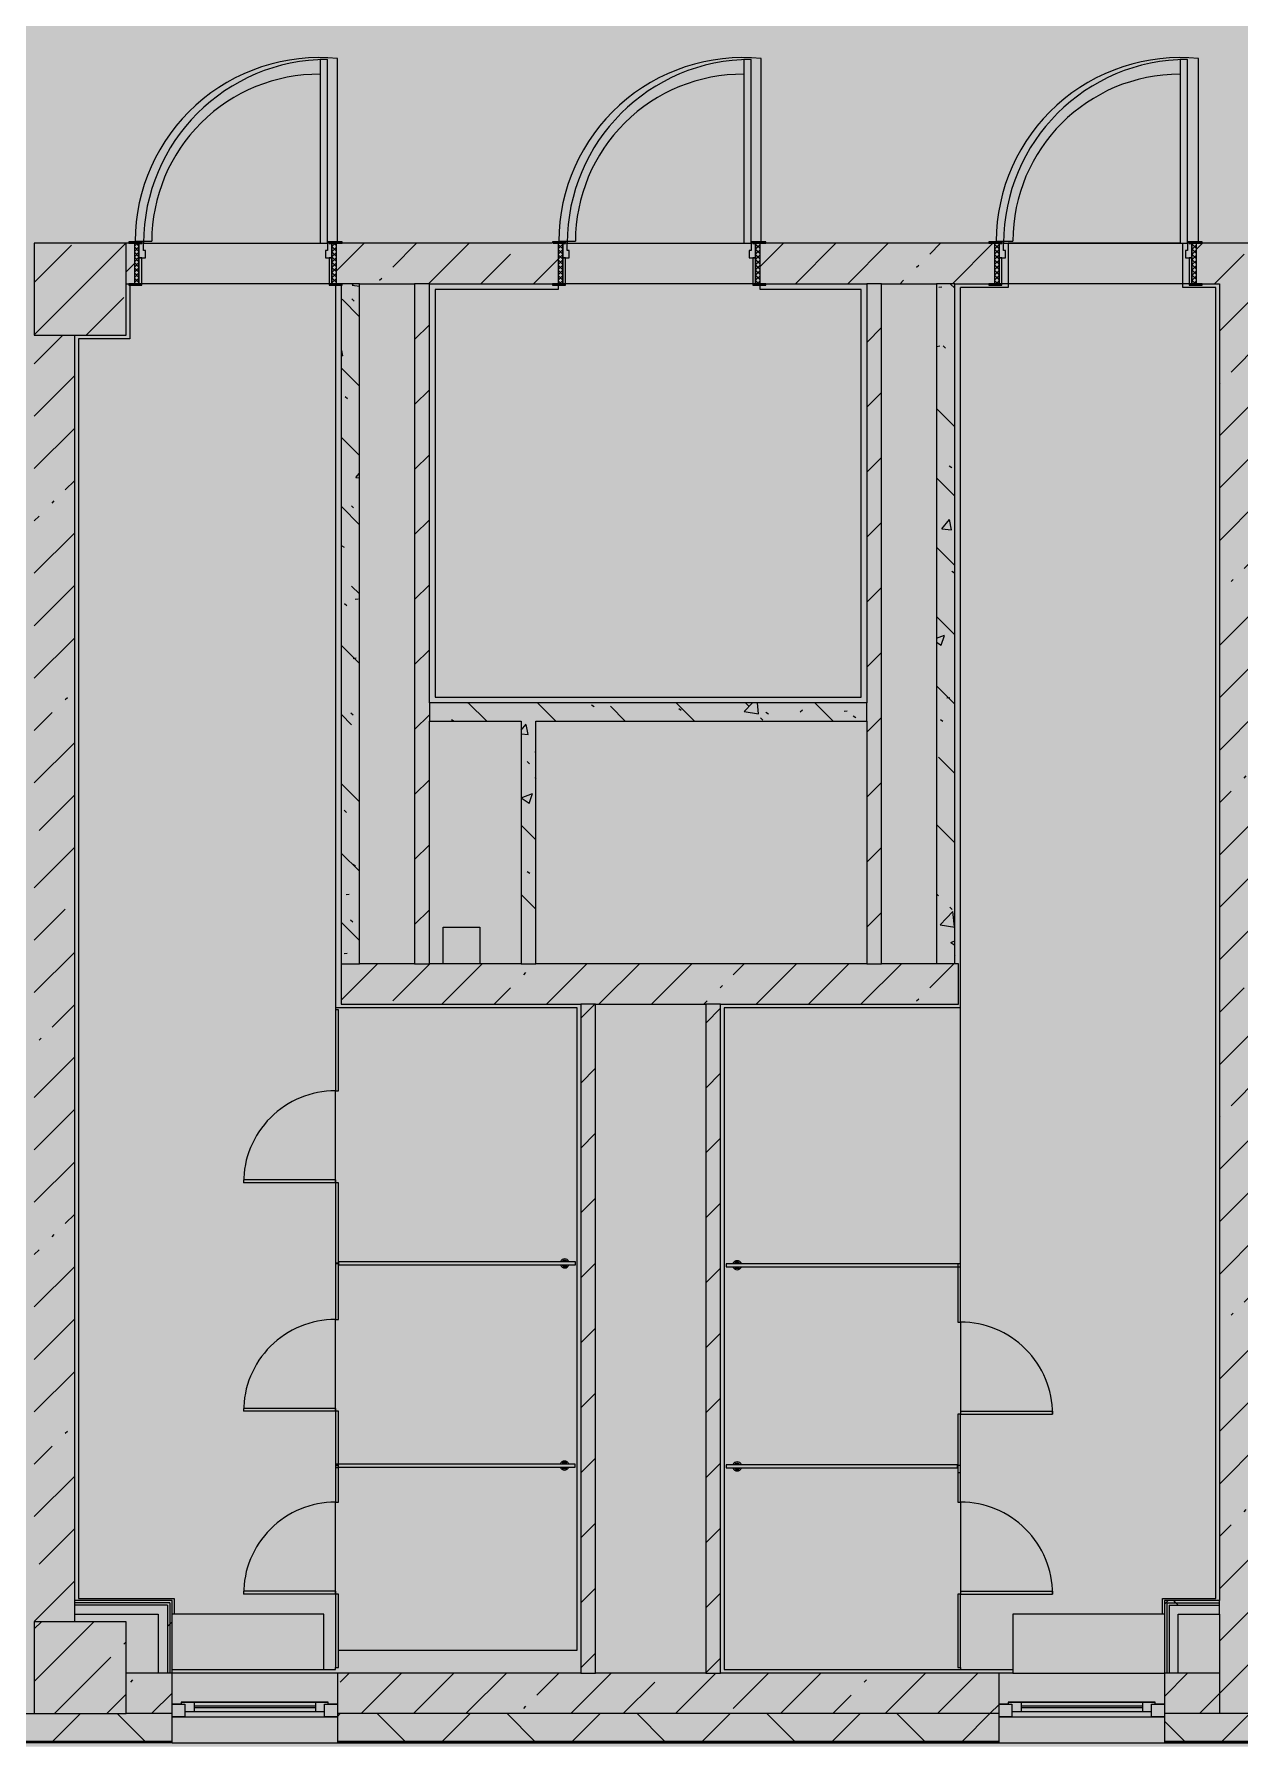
# Model space of a CAD drawing. Header units: millimetres. Extents: x 35147 to 231677, y -8553 to 29000.
# Drawn here: x 170077 to 176637, y -280 to 9037 of the extents above; entities that cross this region are included whole.
import ezdxf

# ---------------------------------------------------------------- set-up
doc = ezdxf.new("R2010")
doc.units = ezdxf.units.MM
doc.layers.add('A-DETL-GENF-2', color=7, linetype='Continuous', lineweight=9, true_color=0xc0c0c0, transparency=0.4)
for name, color, linetype, lineweight, true_color in [('A-DOOR-2', 7, 'Continuous', 5, 0xaaaaaa), ('A-DOOR-3', 7, 'Continuous', 5, 0xe2e2e2), ('A-DOOR-4', 7, 'Continuous', 5, 0xb7b7b7), ('A-DOOR-5', 7, 'Continuous', 5, 0x737373), ('A-DOOR-FRAM-2', 7, 'Continuous', 5, 0xe2e2e2), ('A-DOOR-FRAM-3', 7, 'Continuous', 5, 0xaaaaaa), ('A-DOOR-FRAM-4', 7, 'Continuous', 5, 0xb7b7b7), ('A-FLOR-2', 7, 'Continuous', 5, 0xb7b7b7), ('A-GENM-2', 7, 'Continuous', 5, 0x737373), ('A-GENM-4', 7, 'Continuous', 5, 0xe2ddcd), ('A-GLAZ-3', 7, 'Continuous', 5, 0x737373), ('A-WALL-3', 7, 'Continuous', 9, 0x737373), ('A-WALL-4', 7, 'Continuous', 5, 0x737373), ('I-WALL-1', 7, 'Continuous', 5, 0xe7e7e7), ('I-WALL-2', 7, 'Continuous', 9, 0xe7e7e7), ('I-WALL-4', 7, 'Continuous', 5, 0x737373), ('I-WALL-5', 7, 'Continuous', 5, 0x787878), ('S-COLS-2', 7, 'Continuous', 5, 0x737373)]:
    doc.layers.add(name, color=color, linetype=linetype, lineweight=lineweight, true_color=true_color)
for name, color, linetype, lineweight in [('A-WALL-2', 7, 'Continuous', 5), ('I-WALL-3', 7, 'Continuous', 5), ('S-COLS-1', 7, 'Continuous', 5)]:
    doc.layers.add(name, color=color, linetype=linetype, lineweight=lineweight)
pattern_1 = [(45, (104667.4, 0), (-285.1231, 285.1231), []), (45, (104952.5, 0), (-285.1231, 285.1231), [504.031, -100.806, 16.764, -84.042])]
pattern_2 = [(45, (104667.4, 0), (-176.7767, 176.7767), [])]
pattern_3 = [(135, (104667.4, 0), (-377.1708, -377.1708), [533.4, -88.9, 17.78, -88.9]), (135, (104667.4, 376.94), (-377.1708, -377.1708), []), (50, (104667.4, 0), (637.6445, -55.7866), [66.675, -733.425]), (355, (104667.4, 0), (-123.3494, 668.699), [53.34, -586.74]), (100.451, (104720.5, -4.65), (514.299, 612.908), [56.665, -623.315]), (46.184, (104667.4, 177.8), (948.7764, -147.15), [100.012, -1100.137]), (96.636, (104746.45, 165.5), (830.909, 865.997), [84.998, -934.973]), (351.184, (104667.4, 177.8), (830.918, 865.988), [80.01, -880.11]), (21, (104756.3, 133.35), (530.6506, -357.9283), [66.675, -733.425]), (326, (104756.3, 133.35), (216.308, 644.6585), [53.34, -586.74]), (71.451, (104800.5, 103.5), (746.9596, 286.7243), [56.665, -623.315]), (37.5, (104667.39, 0), (10.8105, 295.9426), [16.764, -562.864, 16.764, -578.866, -588.962]), (37.5, (104667.39, 0), (10.8105, 295.9426), [-1175.258, 16.764, -572.198]), (7.5, (104667.4, 0), (233.8692, 350.6318), [16.764, -322.834, 16.764, -549.529, -224.472]), (7.5, (104667.4, 0), (233.8692, 350.6318), [-905.891, 16.764, -207.708]), (327.5, (104469.14, 0), (474.5678, -20.0513), [16.764, -205.486, 16.764, -676.656, -920.115]), (327.5, (104469.14, 0), (474.5678, -20.0513), [-915.67, 16.764, -903.351]), (317.5, (104380.24, 0), (518.4522, 88.9934), [16.764, -272.161, 16.764, -443.738, -653.415]), (317.5, (104380.24, 0), (518.4522, 88.9934), [-749.427, 16.764, -636.651])]
pattern_4 = [(135, (1751.41, 174.685), (-14.14214, -14.14214), []), (225, (1751.41, 174.685), (14.14214, -14.14214), [])]
pattern_5 = [(45, (-371.384, 174.685), (-14.1421, 14.1421), []), (135, (-371.384, 174.685), (-14.1421, -14.1421), [])]
pattern_6 = [(45, (104667.4, 0), (-530.33, 530.33), []), (135, (104667.4, 0), (-530.33, -530.33), [])]

# ---------------------------------------------------------------- blocks, each defined once
blk = doc.blocks.new('BSC_Колонна _Прямоугольная - 500х500-V248-2_9_2_птичка')
at = {"layer": 'S-COLS-1'}
h = blk.add_hatch(dxfattribs=at)
h.set_pattern_fill('FP_78', color=256, style=0, pattern_type=2)
h.set_pattern_definition([(45, (-65660, -150), (-285.1231, 285.1231), []), (45, (-65374.88, -150), (-285.1231, 285.1231), [504.031, -100.806, 16.764, -84.042])])
h.paths.add_polyline_path([(-21.8, -250), (250, -250), (250, 250), (-250, 250), (-250, -250)])
at = {"layer": 'S-COLS-2'}
for p, q in [((250, 250), (-250, 250)), ((-250, 250), (-250, -250)), ((250, -250), (250, 250)), ((-250, -250), (250, -250))]:
    blk.add_line(p, q, dxfattribs=at)
blk = doc.blocks.new('BSC_Колонна _Прямоугольная - 500х500-V251-2_9_2_птичка')
at = {"layer": 'S-COLS-1'}
h = blk.add_hatch(dxfattribs=at)
h.set_pattern_fill('FP_81', color=256, style=0, pattern_type=2)
h.set_pattern_definition([(45, (-65660, -7650), (-285.1231, 285.1231), []), (45, (-65374.88, -7650), (-285.1231, 285.1231), [504.031, -100.806, 16.764, -84.042])])
h.paths.add_polyline_path([(-21.8, -250), (250, -250), (250, 250), (-250, 250), (-250, -250)])
at = {"layer": 'S-COLS-2'}
for p, q in [((250, 250), (-250, 250)), ((-250, 250), (-250, -250)), ((250, -250), (250, 250)), ((-250, -250), (250, -250))]:
    blk.add_line(p, q, dxfattribs=at)
blk = doc.blocks.new('120_Окно_СКБ_1Ст - 120_Окно_СКБ_1Ст 900х2500_h_-22445987-2_9_2_птичка')
at = {"layer": 'A-GLAZ-3'}
for p, q in [((-450, -127), (-450, -57)), ((-450, -57), (-380, -57)), ((450, -57), (-450, -57)), ((-380, -57), (-380, -127)), ((380, -87), (-380, -87)), ((-380, -87), (-380, -127)), ((-330, -137), (-330, -87)), ((330, -137), (330, -87)), ((380, -127), (380, -57)), ((380, -57), (450, -57)), ((380, -127), (380, -87)), ((450, -57), (450, -127)), ((-380, -127), (-450, -127)), ((-450, -127), (-400, -127)), ((-380, -127), (-400, -127)), ((-400, -127), (-400, -137)), ((-400, -137), (400, -137)), ((400, -137), (-400, -137)), ((-330, -107), (330, -107)), ((330, -117), (-330, -117)), ((450, -127), (380, -127)), ((400, -127), (380, -127)), ((400, -127), (450, -127)), ((400, -137), (400, -127))]:
    blk.add_line(p, q, dxfattribs=at)
blk = doc.blocks.new('110_Дверь_СКБ_1Ст_Внутренняя1 - Д-4_1 1100x2100h_ОО_туалет для мальч_ и дев_-32102845-2_9_2_птичка')
at = {"layer": 'A-DOOR-2'}
h = blk.add_hatch(dxfattribs=at)
h.set_pattern_fill('FP_36', color=256, style=0, pattern_type=2)
h.set_pattern_definition(pattern_4)
h.paths.add_polyline_path([(562.5, -110), (562.5, 110), (537.5, 110), (537.5, -110)])
at = {"layer": 'A-DOOR-3'}
h = blk.add_hatch(color=256, dxfattribs=at)
h.paths.add_polyline_path([(537.5, 30), (537.5, 110), (512.5, 110), (512.5, 70), (502.5, 70), (502.5, 30)])
h.paths.add_polyline_path([(-477.5, 30), (-477.5, 70), (-487.5, 70), (-487.5, 110), (-512.5, 110), (-512.5, 30)])
at = {"layer": 'A-DOOR-FRAM-2'}
for points in [[(472.5, 110), (512.5, 110), (512.5, 1110), (472.5, 1110), (472.5, 538.8)], [(-497.5, 110), (-497.5, 118), (-567.5, 118), (-567.5, 110)], [(592.5, 110), (592.5, 118), (522.5, 118), (522.5, 110)], [(-497.5, -110), (-497.5, 30), (-512.5, 30), (-512.5, -110)], [(537.5, -110), (537.5, 30), (522.5, 30), (522.5, -110)], [(-497.5, -118), (-497.5, -110), (-567.5, -110), (-567.5, -118)], [(592.5, -118), (592.5, -110), (522.5, -110), (522.5, -118)]]:
    blk.add_hatch(color=256, dxfattribs=at).paths.add_polyline_path(points)
at = {"layer": 'A-DOOR-FRAM-3'}
h = blk.add_hatch(dxfattribs=at)
h.set_pattern_fill('FP_37', color=256, style=0, pattern_type=2)
h.set_pattern_definition(pattern_5)
h.paths.add_polyline_path([(-512.5, -110), (-512.5, 110), (-537.5, 110), (-537.5, -110)])
at = {"layer": 'A-DOOR-4'}
for p, q in [((512.5, 1110), (472.5, 1110)), ((472.5, 1110), (472.5, 110)), ((512.5, 110), (512.5, 1110)), ((472.5, 110), (512.5, 110))]:
    blk.add_line(p, q, dxfattribs=at)
blk.add_arc((512.5, 110), 1000, 90, 180, dxfattribs=at)
at = {"layer": 'A-DOOR-FRAM-4'}
for p, q in [((-497.5, 118), (-567.5, 118)), ((-567.5, 118), (-567.5, 110)), ((-567.5, 110), (-497.5, 110)), ((-512.5, 110), (-537.5, 110)), ((-537.5, 110), (-537.5, -110)), ((-487.5, 110), (-512.5, 110)), ((-512.5, 110), (-512.5, 30)), ((-512.5, -110), (-512.5, 110)), ((-497.5, 110), (-512.5, 110)), ((-512.5, 110), (-512.5, 109)), ((-512.5, 109), (-497.5, 109)), ((-497.5, 110), (-497.5, 118)), ((-497.5, 109), (-497.5, 110)), ((-487.5, 70), (-487.5, 110)), ((512.5, 110), (512.5, 70)), ((537.5, 110), (512.5, 110)), ((592.5, 118), (522.5, 118)), ((522.5, 118), (522.5, 110)), ((537.5, 110), (522.5, 110)), ((522.5, 110), (522.5, 109)), ((522.5, 110), (592.5, 110)), ((522.5, 109), (537.5, 109)), ((537.5, 30), (537.5, 110)), ((562.5, 110), (537.5, 110)), ((537.5, 110), (537.5, -110)), ((537.5, 109), (537.5, 110)), ((562.5, -110), (562.5, 110)), ((592.5, 110), (592.5, 118)), ((-512.5, 30), (-477.5, 30)), ((-497.5, 30), (-512.5, 30)), ((-512.5, 30), (-512.5, -110)), ((-497.5, -110), (-497.5, 30)), ((-477.5, 70), (-487.5, 70)), ((-477.5, 30), (-477.5, 70)), ((512.5, 70), (502.5, 70)), ((502.5, 70), (502.5, 30)), ((502.5, 30), (537.5, 30)), ((537.5, 30), (522.5, 30)), ((522.5, 30), (522.5, -110)), ((537.5, -110), (537.5, 30)), ((-497.5, -110), (-567.5, -110)), ((-567.5, -110), (-567.5, -118)), ((-567.5, -118), (-497.5, -118)), ((-537.5, -110), (-512.5, -110)), ((-512.5, -110), (-497.5, -110)), ((-497.5, -118), (-497.5, -110)), ((522.5, -110), (537.5, -110)), ((592.5, -110), (522.5, -110)), ((522.5, -110), (522.5, -118)), ((522.5, -118), (592.5, -118)), ((537.5, -110), (562.5, -110)), ((592.5, -118), (592.5, -110))]:
    blk.add_line(p, q, dxfattribs=at)
blk = doc.blocks.new('110_Дверь_СКБ_1Ст_Внутренняя1 - Д-4 1100x2100h_су мгн-31586709-2_9_2_птичка')
at = {"layer": 'A-DOOR-2'}
h = blk.add_hatch(dxfattribs=at)
h.set_pattern_fill('FP_36', color=256, style=0, pattern_type=2)
h.set_pattern_definition(pattern_4)
h.paths.add_polyline_path([(562.5, -110), (562.5, 110), (537.5, 110), (537.5, -110), (550.3, -110)])
at = {"layer": 'A-DOOR-3'}
h = blk.add_hatch(color=256, dxfattribs=at)
h.paths.add_polyline_path([(537.5, 30), (537.5, 110), (512.5, 110), (512.5, 70), (502.5, 70), (502.5, 30)])
h.paths.add_polyline_path([(-512.5, 30), (-477.5, 30), (-477.5, 70), (-487.5, 70), (-487.5, 110), (-512.5, 110), (-512.5, 78.8)])
at = {"layer": 'A-DOOR-FRAM-2'}
for points in [[(472.5, 110), (512.5, 110), (512.5, 1110), (472.5, 1110), (472.5, 538.8)], [(-497.5, 110), (-497.5, 118), (-567.5, 118), (-564.2, 110)], [(522.5, 110), (592.5, 110), (592.5, 118), (522.5, 118)], [(-497.5, -110), (-497.5, 30), (-512.5, 30), (-512.5, -110)], [(537.5, -110), (537.5, 30), (522.5, 30), (522.5, -110)], [(-497.5, -118), (-497.5, -110), (-567.5, -110), (-567.5, -118)], [(522.5, -118), (592.5, -118), (592.5, -110), (522.5, -110)]]:
    blk.add_hatch(color=256, dxfattribs=at).paths.add_polyline_path(points)
at = {"layer": 'A-DOOR-FRAM-3'}
h = blk.add_hatch(dxfattribs=at)
h.set_pattern_fill('FP_37', color=256, style=0, pattern_type=2)
h.set_pattern_definition(pattern_5)
h.paths.add_polyline_path([(-512.5, -110), (-512.5, 110), (-537.5, 110), (-537.5, -110)])
at = {"layer": 'A-DOOR-4'}
for p, q in [((512.5, 1110), (472.5, 1110)), ((472.5, 1110), (472.5, 110)), ((512.5, 110), (512.5, 1110)), ((472.5, 110), (512.5, 110))]:
    blk.add_line(p, q, dxfattribs=at)
blk.add_arc((512.5, 110), 1000, 90, 180, dxfattribs=at)
at = {"layer": 'A-DOOR-FRAM-4'}
for p, q in [((-497.5, 118), (-567.5, 118)), ((-567.5, 118), (-567.5, 112)), ((-564.2, 110), (-497.5, 110)), ((-512.5, 110), (-537.5, 110)), ((-537.5, 110), (-537.5, -110)), ((-487.5, 110), (-512.5, 110)), ((-512.5, 110), (-512.5, 30)), ((-512.5, -110), (-512.5, 110)), ((-497.5, 110), (-512.5, 110)), ((-512.5, 110), (-512.5, 109)), ((-512.5, 109), (-497.5, 109)), ((-497.5, 110), (-497.5, 118)), ((-497.5, 109), (-497.5, 110)), ((-487.5, 70), (-487.5, 110)), ((512.5, 110), (512.5, 70)), ((537.5, 110), (512.5, 110)), ((592.5, 118), (522.5, 118)), ((522.5, 118), (522.5, 110)), ((537.5, 110), (522.5, 110)), ((522.5, 110), (522.5, 109)), ((522.5, 110), (592.5, 110)), ((522.5, 109), (537.5, 109)), ((537.5, 30), (537.5, 110)), ((562.5, 110), (537.5, 110)), ((537.5, 110), (537.5, -110)), ((537.5, 109), (537.5, 110)), ((562.5, -110), (562.5, 110)), ((592.5, 110), (592.5, 118)), ((-512.5, 30), (-477.5, 30)), ((-497.5, 30), (-512.5, 30)), ((-512.5, 30), (-512.5, -110)), ((-497.5, -110), (-497.5, 30)), ((-477.5, 70), (-487.5, 70)), ((-477.5, 30), (-477.5, 70)), ((512.5, 70), (502.5, 70)), ((502.5, 70), (502.5, 30)), ((502.5, 30), (537.5, 30)), ((537.5, 30), (522.5, 30)), ((522.5, 30), (522.5, -110)), ((537.5, -110), (537.5, 30)), ((-497.5, -110), (-567.5, -110)), ((-567.5, -110), (-567.5, -118)), ((-567.5, -118), (-497.5, -118)), ((-537.5, -110), (-512.5, -110)), ((-512.5, -110), (-497.5, -110)), ((-497.5, -118), (-497.5, -110)), ((522.5, -110), (537.5, -110)), ((592.5, -110), (522.5, -110)), ((522.5, -110), (522.5, -118)), ((522.5, -118), (592.5, -118)), ((537.5, -110), (562.5, -110)), ((592.5, -118), (592.5, -110))]:
    blk.add_line(p, q, dxfattribs=at)
blk = doc.blocks.new('131_Сантехническая перегородка_Дверь_ поз_4 - СД-1-V375-2_9_2_птичка')
at = {"layer": 'A-GENM-4'}
for points in [[(-190, 8), (-190, -8), (250, -8), (250, 8), (-89.2, 8)], [(750, -8), (1190, -8), (1190, 8), (750, 8)]]:
    blk.add_hatch(color=256, dxfattribs=at).paths.add_polyline_path(points)
at = {"layer": 'A-DOOR-5'}
for p, q in [((266, 508), (250, 508)), ((250, 8), (250, 508)), ((266, 8), (266, 508)), ((266, 8), (250, 8))]:
    blk.add_line(p, q, dxfattribs=at)
blk.add_arc((250, 8), 500, 360, 90, dxfattribs=at)
at = {"layer": 'A-GENM-2'}
for p, q in [((250, 8), (-190, 8)), ((-190, 8), (-190, -8)), ((250, -8), (250, 8)), ((1190, 8), (750, 8)), ((750, 8), (750, -8)), ((1190, -8), (1190, 8)), ((-190, -8), (250, -8)), ((750, -8), (1190, -8))]:
    blk.add_line(p, q, dxfattribs=at)
blk = doc.blocks.new('131_Сантехническая перегородка_Дверь - СД-1-V376-2_9_2_птичка')
at = {"layer": 'A-GENM-4'}
for points in [[(0, -8), (317.3, -8), (317.3, 8), (0, 8)], [(817.3, 8), (817.3, -8), (1134.7, -8), (1134.7, 8)]]:
    blk.add_hatch(color=256, dxfattribs=at).paths.add_polyline_path(points)
at = {"layer": 'A-DOOR-5'}
for p, q in [((333.3, -8), (317.3, -8)), ((317.3, -8), (317.3, -508)), ((333.3, -8), (333.3, -508)), ((333.3, -508), (317.3, -508))]:
    blk.add_line(p, q, dxfattribs=at)
blk.add_arc((317.3, -8), 500, 270, 0, dxfattribs=at)
at = {"layer": 'A-GENM-2'}
for p, q in [((317.3, 8), (0, 8)), ((0, 8), (0, -8)), ((317.3, -8), (317.3, 8)), ((1134.7, 8), (817.3, 8)), ((817.3, 8), (817.3, -8)), ((1134.7, -8), (1134.7, 8)), ((0, -8), (317.3, -8)), ((817.3, -8), (1134.7, -8))]:
    blk.add_line(p, q, dxfattribs=at)
blk = doc.blocks.new('131_Сантехническая перегородка_Дверь - СД-1-V377-2_9_2_птичка')
at = {"layer": 'A-GENM-4'}
for points in [[(0, -8), (305.2, -8), (305.2, 8), (0, 8)], [(805.2, -8), (1110.4, -8), (1110.4, 8), (805.2, 8)]]:
    blk.add_hatch(color=256, dxfattribs=at).paths.add_polyline_path(points)
at = {"layer": 'A-DOOR-5'}
for p, q in [((321.2, 508), (305.2, 508)), ((305.2, 8), (305.2, 508)), ((321.2, 8), (321.2, 508)), ((321.2, 8), (305.2, 8))]:
    blk.add_line(p, q, dxfattribs=at)
blk.add_arc((305.2, 8), 500, 360, 90, dxfattribs=at)
at = {"layer": 'A-GENM-2'}
for p, q in [((305.2, 8), (0, 8)), ((0, 8), (0, -8)), ((305.2, -8), (305.2, 8)), ((1110.4, 8), (805.2, 8)), ((805.2, 8), (805.2, -8)), ((1110.4, -8), (1110.4, 8)), ((0, -8), (305.2, -8)), ((805.2, -8), (1110.4, -8))]:
    blk.add_line(p, q, dxfattribs=at)
blk = doc.blocks.new('131_Сантехническая перегородка_Дверь_сдвиг_ - СД-1-V378-2_9_2_птичка')
at = {"layer": 'A-GENM-4'}
for points in [[(0, -8), (400, -8), (400, 8), (0, 8)], [(900, -8), (1100, -8), (1100, 8), (900, 8)]]:
    blk.add_hatch(color=256, dxfattribs=at).paths.add_polyline_path(points)
at = {"layer": 'A-DOOR-5'}
for p, q in [((416, 508), (400, 508)), ((400, 8), (400, 508)), ((416, 8), (416, 508)), ((416, 8), (400, 8))]:
    blk.add_line(p, q, dxfattribs=at)
blk.add_arc((400, 8), 500, 360, 90, dxfattribs=at)
at = {"layer": 'A-GENM-2'}
for p, q in [((400, 8), (0, 8)), ((0, 8), (0, -8)), ((400, -8), (400, 8)), ((1100, 8), (900, 8)), ((900, 8), (900, -8)), ((1100, -8), (1100, 8)), ((0, -8), (400, -8)), ((900, -8), (1100, -8))]:
    blk.add_line(p, q, dxfattribs=at)
blk = doc.blocks.new('131_Сантехническая перегородка_Дверь_сдвиг_ - СД-1-V379-2_9_2_птичка')
at = {"layer": 'A-GENM-4'}
for points in [[(0, -8), (400, -8), (400, 8), (0, 8)], [(900, 8), (900, -8), (1100, -8), (1100, 8)]]:
    blk.add_hatch(color=256, dxfattribs=at).paths.add_polyline_path(points)
at = {"layer": 'A-DOOR-5'}
for p, q in [((416, -8), (400, -8)), ((400, -8), (400, -508)), ((416, -8), (416, -508)), ((416, -508), (400, -508))]:
    blk.add_line(p, q, dxfattribs=at)
blk.add_arc((400, -8), 500, 270, 0, dxfattribs=at)
at = {"layer": 'A-GENM-2'}
for p, q in [((400, 8), (0, 8)), ((0, 8), (0, -8)), ((400, -8), (400, 8)), ((1100, 8), (900, 8)), ((900, 8), (900, -8)), ((1100, -8), (1100, 8)), ((0, -8), (400, -8)), ((900, -8), (1100, -8))]:
    blk.add_line(p, q, dxfattribs=at)
blk = doc.blocks.new('131_Сантехническая перегородка - СП-4-V380-2_9_2_птичка')
at = {"layer": 'A-GENM-4'}
blk.add_hatch(color=256, dxfattribs=at).paths.add_polyline_path([(1330, -8), (1330, 8), (55.2, 8), (55.2, -8), (227.5, -8)])
at = {"layer": 'A-GENM-2'}
for p, q in [((1330, 8), (55.2, 8)), ((55.2, 8), (55.2, -8)), ((1330, -8), (1330, 8)), ((55.2, -8), (1330, -8))]:
    blk.add_line(p, q, dxfattribs=at)
at = {"layer": 'A-GENM-2', "flags": 128}
for points in [[(126.7, 8), (126.3, 8.5), (126, 9), (125.6, 9.5), (125.2, 9.9), (124.8, 10.4), (124.4, 10.8), (123.9, 11.2), (123.5, 11.6), (123, 12), (122.5, 12.3), (122, 12.7), (121.5, 13), (121, 13.3), (120.5, 13.6), (119.9, 13.8), (119.4, 14), (118.8, 14.3), (118.2, 14.4), (117.6, 14.6), (117, 14.7), (116.5, 14.9), (115.9, 14.9), (115.3, 15), (114.7, 15.1), (114.1, 15.1), (113.5, 15.1), (112.8, 15), (112.2, 15), (111.7, 14.9), (111.1, 14.8), (110.5, 14.7), (109.9, 14.5), (109.3, 14.4), (108.7, 14.2), (108.2, 13.9), (107.6, 13.7), (107.1, 13.4), (106.5, 13.2), (106, 12.9), (105.5, 12.5), (105, 12.2), (104.5, 11.8), (104.1, 11.4), (103.6, 11), (103.2, 10.6), (102.8, 10.2), (102.4, 9.7), (102, 9.3), (101.6, 8.8), (101.3, 8.3), (101.1, 8)], [(101.1, -8), (101.4, -8.5), (101.8, -9), (102.2, -9.5), (102.6, -9.9), (103, -10.4), (103.4, -10.8), (103.8, -11.2), (104.3, -11.6), (104.7, -12), (105.2, -12.3), (105.7, -12.7), (106.2, -13), (106.8, -13.3), (107.3, -13.6), (107.9, -13.8), (108.4, -14), (109, -14.3), (109.6, -14.4), (110.1, -14.6), (110.7, -14.7), (111.3, -14.9), (111.9, -14.9), (112.5, -15), (113.1, -15.1), (113.7, -15.1), (114.3, -15.1), (114.9, -15), (115.5, -15), (116.1, -14.9), (116.7, -14.8), (117.3, -14.7), (117.9, -14.5), (118.5, -14.4), (119, -14.2), (119.6, -13.9), (120.2, -13.7), (120.7, -13.4), (121.2, -13.2), (121.7, -12.9), (122.3, -12.5), (122.7, -12.2), (123.2, -11.8), (123.7, -11.4), (124.1, -11), (124.6, -10.6), (125, -10.2), (125.4, -9.7), (125.8, -9.3), (126.1, -8.8), (126.5, -8.3), (126.7, -8)]]:
    blk.add_lwpolyline(points, dxfattribs=at)
at = {"layer": 'A-GENM-2'}
for radius, start, end in [(24.6, 19.91127, 160.08873), (17.6, 45, 135), (17.6, 45, 135), (15.1, 45, 135), (24.6, 199.91127, 340.08873), (17.6, 225, 315), (17.6, 225, 315), (15.1, 225, 315)]:
    blk.add_arc((113.9, 0), radius, start, end, dxfattribs=at)
blk = doc.blocks.new('131_Сантехническая перегородка - СП-4-V381-2_9_2_птичка')
at = {"layer": 'A-GENM-4'}
blk.add_hatch(color=256, dxfattribs=at).paths.add_polyline_path([(1330, -8), (1330, 8), (71.3, 8), (71.3, -8), (243.6, -8)])
at = {"layer": 'A-GENM-2'}
for p, q in [((1330, 8), (71.3, 8)), ((71.3, 8), (71.3, -8)), ((1330, -8), (1330, 8)), ((71.3, -8), (1330, -8))]:
    blk.add_line(p, q, dxfattribs=at)
at = {"layer": 'A-GENM-2', "flags": 128}
for points in [[(142.8, 8), (142.5, 8.5), (142.1, 9), (141.8, 9.5), (141.4, 9.9), (141, 10.4), (140.5, 10.8), (140.1, 11.2), (139.6, 11.6), (139.2, 12), (138.7, 12.3), (138.2, 12.7), (137.7, 13), (137.1, 13.3), (136.6, 13.6), (136.1, 13.8), (135.5, 14), (134.9, 14.3), (134.4, 14.4), (133.8, 14.6), (133.2, 14.7), (132.6, 14.9), (132, 14.9), (131.4, 15), (130.8, 15.1), (130.2, 15.1), (129.6, 15.1), (129, 15), (128.4, 15), (127.8, 14.9), (127.2, 14.8), (126.6, 14.7), (126, 14.5), (125.4, 14.4), (124.9, 14.2), (124.3, 13.9), (123.8, 13.7), (123.2, 13.4), (122.7, 13.2), (122.2, 12.9), (121.7, 12.5), (121.2, 12.2), (120.7, 11.8), (120.2, 11.4), (119.8, 11), (119.3, 10.6), (118.9, 10.2), (118.5, 9.7), (118.1, 9.3), (117.8, 8.8), (117.4, 8.3), (117.3, 8)], [(117.3, -8), (117.6, -8.5), (117.9, -9), (118.3, -9.5), (118.7, -9.9), (119.1, -10.4), (119.5, -10.8), (120, -11.2), (120.4, -11.6), (120.9, -12), (121.4, -12.3), (121.9, -12.7), (122.4, -13), (122.9, -13.3), (123.5, -13.6), (124, -13.8), (124.6, -14), (125.1, -14.3), (125.7, -14.4), (126.3, -14.6), (126.9, -14.7), (127.5, -14.9), (128.1, -14.9), (128.7, -15), (129.3, -15.1), (129.9, -15.1), (130.5, -15.1), (131.1, -15), (131.7, -15), (132.3, -14.9), (132.9, -14.8), (133.4, -14.7), (134, -14.5), (134.6, -14.4), (135.2, -14.2), (135.7, -13.9), (136.3, -13.7), (136.8, -13.4), (137.4, -13.2), (137.9, -12.9), (138.4, -12.5), (138.9, -12.2), (139.4, -11.8), (139.8, -11.4), (140.3, -11), (140.7, -10.6), (141.1, -10.2), (141.5, -9.7), (141.9, -9.3), (142.3, -8.8), (142.6, -8.3), (142.8, -8)]]:
    blk.add_lwpolyline(points, dxfattribs=at)
at = {"layer": 'A-GENM-2'}
for radius, start, end in [(24.6, 19.91127, 160.08873), (17.6, 45, 135), (17.6, 45, 135), (15.1, 45, 135), (24.6, 199.91127, 340.08873), (17.6, 225, 315), (17.6, 225, 315), (15.1, 225, 315)]:
    blk.add_arc((130, 0), radius, start, end, dxfattribs=at)
blk = doc.blocks.new('131_Сантехническая перегородка - СП-4-V382-2_9_2_птичка')
at = {"layer": 'A-GENM-4'}
blk.add_hatch(color=256, dxfattribs=at).paths.add_polyline_path([(1330, 8), (39.9, 8), (39.9, -8), (1330, -8)])
at = {"layer": 'A-GENM-2'}
for p, q in [((1330, 8), (39.9, 8)), ((39.9, 8), (39.9, -8)), ((1330, -8), (1330, 8)), ((39.9, -8), (1330, -8))]:
    blk.add_line(p, q, dxfattribs=at)
at = {"layer": 'A-GENM-2', "flags": 128}
for points in [[(111.4, 8), (111, 8.5), (110.7, 9), (110.3, 9.5), (109.9, 9.9), (109.5, 10.4), (109.1, 10.8), (108.6, 11.2), (108.2, 11.6), (107.7, 12), (107.2, 12.3), (106.7, 12.7), (106.2, 13), (105.7, 13.3), (105.2, 13.6), (104.6, 13.8), (104, 14), (103.5, 14.3), (102.9, 14.4), (102.3, 14.6), (101.7, 14.7), (101.1, 14.9), (100.6, 14.9), (100, 15), (99.4, 15.1), (98.7, 15.1), (98.1, 15.1), (97.5, 15), (96.9, 15), (96.3, 14.9), (95.8, 14.8), (95.2, 14.7), (94.6, 14.5), (94, 14.4), (93.4, 14.2), (92.9, 13.9), (92.3, 13.7), (91.8, 13.4), (91.2, 13.2), (90.7, 12.9), (90.2, 12.5), (89.7, 12.2), (89.2, 11.8), (88.8, 11.4), (88.3, 11), (87.9, 10.6), (87.5, 10.2), (87.1, 9.7), (86.7, 9.3), (86.3, 8.8), (86, 8.3), (85.8, 8)], [(85.8, -8), (86.1, -8.5), (86.5, -9), (86.9, -9.5), (87.2, -9.9), (87.6, -10.4), (88.1, -10.8), (88.5, -11.2), (89, -11.6), (89.4, -12), (89.9, -12.3), (90.4, -12.7), (90.9, -13), (91.5, -13.3), (92, -13.6), (92.6, -13.8), (93.1, -14), (93.7, -14.3), (94.3, -14.4), (94.8, -14.6), (95.4, -14.7), (96, -14.9), (96.6, -14.9), (97.2, -15), (97.8, -15.1), (98.4, -15.1), (99, -15.1), (99.6, -15), (100.2, -15), (100.8, -14.9), (101.4, -14.8), (102, -14.7), (102.6, -14.5), (103.2, -14.4), (103.7, -14.2), (104.3, -13.9), (104.8, -13.7), (105.4, -13.4), (105.9, -13.2), (106.4, -12.9), (106.9, -12.5), (107.4, -12.2), (107.9, -11.8), (108.4, -11.4), (108.8, -11), (109.3, -10.6), (109.7, -10.2), (110.1, -9.7), (110.5, -9.3), (110.8, -8.8), (111.2, -8.3), (111.4, -8)]]:
    blk.add_lwpolyline(points, dxfattribs=at)
at = {"layer": 'A-GENM-2'}
for radius, start, end in [(24.6, 19.91127, 160.08873), (17.6, 45, 135), (17.6, 45, 135), (15.1, 45, 135), (24.6, 199.91127, 340.08873), (17.6, 225, 315), (17.6, 225, 315), (15.1, 225, 315)]:
    blk.add_arc((98.6, 0), radius, start, end, dxfattribs=at)
blk = doc.blocks.new('131_Сантехническая перегородка - СП-4-V383-2_9_2_птичка')
at = {"layer": 'A-GENM-4'}
blk.add_hatch(color=256, dxfattribs=at).paths.add_polyline_path([(1330, 8), (25.5, 8), (25.5, -8), (1330, -8)])
at = {"layer": 'A-GENM-2'}
for p, q in [((1330, 8), (25.5, 8)), ((25.5, 8), (25.5, -8)), ((1330, -8), (1330, 8)), ((25.5, -8), (1330, -8))]:
    blk.add_line(p, q, dxfattribs=at)
at = {"layer": 'A-GENM-2', "flags": 128}
for points in [[(97, 8), (96.7, 8.5), (96.3, 9), (95.9, 9.5), (95.5, 9.9), (95.1, 10.4), (94.7, 10.8), (94.3, 11.2), (93.8, 11.6), (93.3, 12), (92.9, 12.3), (92.4, 12.7), (91.8, 13), (91.3, 13.3), (90.8, 13.6), (90.2, 13.8), (89.7, 14), (89.1, 14.3), (88.5, 14.4), (88, 14.6), (87.4, 14.7), (86.8, 14.9), (86.2, 14.9), (85.6, 15), (85, 15.1), (84.4, 15.1), (83.8, 15.1), (83.2, 15), (82.6, 15), (82, 14.9), (81.4, 14.8), (80.8, 14.7), (80.2, 14.5), (79.6, 14.4), (79.1, 14.2), (78.5, 13.9), (77.9, 13.7), (77.4, 13.4), (76.9, 13.2), (76.4, 12.9), (75.8, 12.5), (75.3, 12.2), (74.9, 11.8), (74.4, 11.4), (74, 11), (73.5, 10.6), (73.1, 10.2), (72.7, 9.7), (72.3, 9.3), (72, 8.8), (71.6, 8.3), (71.4, 8)], [(71.4, -8), (71.8, -8.5), (72.1, -9), (72.5, -9.5), (72.9, -9.9), (73.3, -10.4), (73.7, -10.8), (74.1, -11.2), (74.6, -11.6), (75.1, -12), (75.6, -12.3), (76.1, -12.7), (76.6, -13), (77.1, -13.3), (77.6, -13.6), (78.2, -13.8), (78.7, -14), (79.3, -14.3), (79.9, -14.4), (80.5, -14.6), (81.1, -14.7), (81.6, -14.9), (82.2, -14.9), (82.8, -15), (83.4, -15.1), (84, -15.1), (84.6, -15.1), (85.2, -15), (85.8, -15), (86.4, -14.9), (87, -14.8), (87.6, -14.7), (88.2, -14.5), (88.8, -14.4), (89.4, -14.2), (89.9, -13.9), (90.5, -13.7), (91, -13.4), (91.6, -13.2), (92.1, -12.9), (92.6, -12.5), (93.1, -12.2), (93.6, -11.8), (94, -11.4), (94.5, -11), (94.9, -10.6), (95.3, -10.2), (95.7, -9.7), (96.1, -9.3), (96.5, -8.8), (96.8, -8.3), (97, -8)]]:
    blk.add_lwpolyline(points, dxfattribs=at)
at = {"layer": 'A-GENM-2'}
for radius, start, end in [(24.6, 19.91127, 160.08873), (17.6, 45, 135), (17.6, 45, 135), (15.1, 45, 135), (24.6, 199.91127, 340.08873), (17.6, 225, 315), (17.6, 225, 315), (15.1, 225, 315)]:
    blk.add_arc((84.2, 0), radius, start, end, dxfattribs=at)

msp = doc.modelspace()

# ---------------------------------------------------------------- hatches: boundary and pattern name
at = {"layer": 'A-DETL-GENF-2'}
msp.add_hatch(color=256, dxfattribs=at).paths.add_polyline_path([(180508.3, -280), (180527.4, -280), (180527.4, 3300), (189527.4, 3300), (189527.4, 27350), (146577.4, 27350), (146577.4, 23778), (143427.4, 23778), (143427.4, -280), (179580.8, -280)])
at = {"layer": 'A-WALL-2'}
h = msp.add_hatch(dxfattribs=at)
h.set_pattern_fill('FP_84', color=256, style=0, pattern_type=2)
h.set_pattern_definition([(45, (104667.4, 0), (-353.5534, 353.5534), []), (135, (104667.4, 0), (-353.5534, -353.5534), [])])
h.paths.add_polyline_path([(180367.4, -250), (180367.4, -100), (176227.4, -100), (176227.4, -250), (179580.8, -250)])
h.paths.add_polyline_path([(174015.7, -250), (175327.4, -250), (175327.4, -100), (171727.4, -100), (171727.4, -250), (172160.7, -250)])
h.paths.add_polyline_path([(163477.4, -250), (163477.4, -100), (162727.4, -100), (162727.4, -250), (162885.5, -250)])
h.paths.add_polyline_path([(166595.5, -250), (166727.4, -250), (166727.4, -100), (165577.4, -100), (165577.4, -250), (165668, -250)])
h.paths.add_polyline_path([(161577.4, -250), (161827.4, -250), (161827.4, -100), (161077.4, -100), (161077.4, -250), (161494.2, -250)])
h.paths.add_polyline_path([(169827.4, -250), (170827.4, -250), (170827.4, -100), (169827.4, -100)])
h.paths.add_polyline_path([(157977.4, -250), (157977.4, -100), (156577.4, -100), (156577.4, -250), (157320.3, -250)])
h.paths.add_polyline_path([(153477.4, -250), (153477.4, -100), (152077.4, -100), (152077.4, -250), (152682.7, -250)])
h.paths.add_polyline_path([(149900.2, -250), (149977.4, -250), (149977.4, -100), (149603.7, -100), (149603.7, -250)])
h.paths.add_polyline_path([(147327.4, -250), (148703.7, -250), (148703.7, -100), (147327.4, -100)])
h.paths.add_polyline_path([(143738.3, -250), (144227.4, -250), (144227.4, -100), (143427.4, -100), (143431.3, -250), (143707.4, -250)])
at = {"layer": 'I-WALL-1'}
for points in [[(170752.4, 440.5), (170802.4, 440.5), (170802.4, 490.5), (170297.4, 490.5), (170297.4, 440.5), (170305.6, 440.5)], [(176302.4, 120), (176302.4, 440.5), (176252.4, 440.5), (176252.4, 120)]]:
    msp.add_hatch(color=256, dxfattribs=at).paths.add_polyline_path(points)
at = {"layer": 'I-WALL-2'}
for points in [[(176527.4, 440.5), (176527.4, 490.5), (176252.4, 490.5), (176252.4, 440.5), (176302.4, 440.5)], [(170802.4, 120), (170802.4, 440.5), (170752.4, 440.5), (170752.4, 120)]]:
    msp.add_hatch(color=256, dxfattribs=at).paths.add_polyline_path(points)
at = {"layer": 'I-WALL-3'}
h = msp.add_hatch(dxfattribs=at)
h.set_pattern_fill('FP_92', color=256, style=0, pattern_type=2)
h.set_pattern_definition(pattern_1)
h.paths.add_polyline_path([(172147.4, 7680), (172927.9, 7680), (172927.9, 7900), (171722.4, 7900), (171722.4, 7680), (171847.4, 7680)])
h.paths.add_polyline_path([(176402.4, 7680), (176527.4, 7680), (176527.4, 7900), (176402.4, 7900), (176402.4, 7750.3)])
h.paths.add_polyline_path([(170577.4, 7680), (170622.4, 7680), (170622.4, 7900), (170577.4, 7900), (170577.4, 7750.3)])
h.paths.add_polyline_path([(174687.4, 7680), (175302.4, 7680), (175302.4, 7900), (174027.9, 7900), (174027.9, 7680), (174607.4, 7680)])
h = msp.add_hatch(dxfattribs=at)
h.set_pattern_fill('FP_92', color=256, style=0, pattern_type=2)
h.set_pattern_definition(pattern_1)
h.paths.add_polyline_path([(176747.4, 120), (176747.4, 7900), (176527.4, 7900), (176527.4, 120)])
h = msp.add_hatch(dxfattribs=at)
h.set_pattern_fill('FP_96', color=256, style=0, pattern_type=2)
h.set_pattern_definition(pattern_2)
h.paths.add_polyline_path([(172227.4, 3980), (172227.4, 7680), (172147.4, 7680), (172147.4, 3980), (172160.7, 3980)])
h = msp.add_hatch(dxfattribs=at)
h.set_pattern_fill('FP_96', color=256, style=0, pattern_type=2)
h.set_pattern_definition(pattern_2)
h.paths.add_polyline_path([(174687.4, 3980), (174687.4, 7680), (174607.4, 7680), (174607.4, 3980)])
h = msp.add_hatch(dxfattribs=at)
h.set_pattern_fill('FP_92', color=256, style=0, pattern_type=2)
h.set_pattern_definition(pattern_1)
h.paths.add_polyline_path([(170077.4, 400), (170297.4, 400), (170297.4, 7400), (170077.4, 7400), (170077.4, 808.9)])
h = msp.add_hatch(dxfattribs=at)
h.set_pattern_fill('FP_92', color=256, style=0, pattern_type=2)
h.set_pattern_definition(pattern_1)
h.paths.add_polyline_path([(173732.4, 3760), (175107.4, 3760), (175107.4, 3980), (171747.4, 3980), (171747.4, 3760), (173132.4, 3760)])
h = msp.add_hatch(dxfattribs=at)
h.set_pattern_fill('FP_96', color=256, style=0, pattern_type=2)
h.set_pattern_definition(pattern_2)
h.paths.add_polyline_path([(173132.4, 120), (173132.4, 3760), (173052.4, 3760), (173052.4, 120)])
h = msp.add_hatch(dxfattribs=at)
h.set_pattern_fill('FP_96', color=256, style=0, pattern_type=2)
h.set_pattern_definition(pattern_2)
h.paths.add_polyline_path([(173812.4, 120), (173812.4, 3760), (173732.4, 3760), (173732.4, 120)])
h = msp.add_hatch(dxfattribs=at)
h.set_pattern_fill('FP_184', color=256, style=0, pattern_type=2)
h.set_pattern_definition(pattern_6)
h.paths.add_polyline_path([(170814.9, 120), (170814.9, 490.5), (170802.4, 490.5), (170802.4, 120)])
h = msp.add_hatch(dxfattribs=at)
h.set_pattern_fill('FP_184', color=256, style=0, pattern_type=2)
h.set_pattern_definition(pattern_6)
h.paths.add_polyline_path([(170814.9, 120), (170827.4, 120), (170827.4, 503), (170814.9, 503), (170814.9, 230.5)])
h = msp.add_hatch(dxfattribs=at)
h.set_pattern_fill('FP_184', color=256, style=0, pattern_type=2)
h.set_pattern_definition(pattern_6)
h.paths.add_polyline_path([(176527.4, 503), (176527.4, 515.5), (176227.4, 515.5), (176227.4, 503), (176239.9, 503)])
h = msp.add_hatch(dxfattribs=at)
h.set_pattern_fill('FP_184', color=256, style=0, pattern_type=2)
h.set_pattern_definition(pattern_6)
h.paths.add_polyline_path([(176239.9, 120), (176239.9, 503), (176227.4, 503), (176227.4, 120)])
h = msp.add_hatch(dxfattribs=at)
h.set_pattern_fill('FP_184', color=256, style=0, pattern_type=2)
h.set_pattern_definition(pattern_6)
h.paths.add_polyline_path([(176527.4, 490.5), (176527.4, 503), (176239.9, 503), (176239.9, 490.5), (176252.4, 490.5)])
h = msp.add_hatch(dxfattribs=at)
h.set_pattern_fill('FP_92', color=256, style=0, pattern_type=2)
h.set_pattern_definition(pattern_1)
h.paths.add_polyline_path([(176334.5, -100), (176527.4, -100), (176527.4, 120), (176227.4, 120), (176227.4, -100)])
h.paths.add_polyline_path([(175327.4, -100), (175327.4, 120), (171727.4, 120), (171727.4, -100), (174015.7, -100)])
h.paths.add_polyline_path([(170827.4, -100), (170827.4, 120), (170577.4, 120), (170577.4, -100)])
h = msp.add_hatch(dxfattribs=at)
h.set_pattern_fill('FP_92', color=256, style=0, pattern_type=2)
h.set_pattern_definition(pattern_1)
h.paths.add_polyline_path([(180147.4, -100), (180147.4, 120), (176527.4, 120), (176527.4, -100), (179580.8, -100)])
at = {"layer": 'I-WALL-5'}
h = msp.add_hatch(dxfattribs=at)
h.set_pattern_fill('FP_101', color=256, style=0, pattern_type=2)
h.set_pattern_definition(pattern_3)
h.paths.add_polyline_path([(171847.4, 3980), (171847.4, 7680), (171752.4, 7680), (171747.4, 3980)])
h = msp.add_hatch(dxfattribs=at)
h.set_pattern_fill('FP_101', color=256, style=0, pattern_type=2)
h.set_pattern_definition(pattern_3)
h.paths.add_polyline_path([(174987.4, 3980), (175087.4, 3980), (175087.4, 7680), (174987.4, 7680), (174987.4, 4279.6)])
h = msp.add_hatch(dxfattribs=at)
h.set_pattern_fill('FP_101', color=256, style=0, pattern_type=2)
h.set_pattern_definition(pattern_3)
h.paths.add_polyline_path([(174607.4, 5300), (174607.4, 5400), (172227.4, 5400), (172227.4, 5300), (174015.7, 5300)])
h = msp.add_hatch(dxfattribs=at)
h.set_pattern_fill('FP_101', color=256, style=0, pattern_type=2)
h.set_pattern_definition(pattern_3)
h.paths.add_polyline_path([(172807.4, 3980), (172807.4, 5300), (172727.4, 5300), (172727.4, 3980)])

# ---------------------------------------------------------------- linework, layer by layer
at = {"layer": 'A-FLOR-2'}
for p, q in [((171726.9, 7910.1), (171726.9, 8905.1)), ((174032.4, 7910.1), (174032.4, 8905.1)), ((176412.4, 7910.1), (176412.4, 8905.1)), ((170626.9, 7911.1), (170716.9, 7911.1)), ((170672.4, 7900), (171632.4, 7900)), ((171672.4, 7910.1), (171726.9, 7910.1)), ((172932.4, 7911.1), (173022.4, 7911.1)), ((172977.9, 7900), (173937.9, 7900)), ((173977.9, 7910.1), (174032.4, 7910.1)), ((175312.4, 7911.1), (175402.4, 7911.1)), ((175352.4, 7900), (176312.4, 7900)), ((176312.4, 7900), (175377.4, 7900)), ((175377.4, 7900), (175377.4, 7660)), ((176327.4, 7660), (176327.4, 7900)), ((176352.4, 7910.1), (176412.4, 7910.1)), ((170597.4, 7672), (170597.4, 7380)), ((171716.4, 7672), (171716.4, 3729)), ((172927.9, 7649), (172258.4, 7649)), ((172258.4, 7649), (172258.4, 5431)), ((172927.9, 7672), (172927.9, 7649)), ((174027.9, 7649), (174027.9, 7672)), ((174576.4, 7649), (174027.9, 7649)), ((174576.4, 5431), (174576.4, 7649)), ((175377.4, 7660), (175118.4, 7660)), ((175118.4, 2347.5), (175118.4, 7660)), ((176507.4, 7660), (176327.4, 7660)), ((176507.4, 526.7), (176507.4, 7660)), ((170597.4, 7380), (170317.4, 7380)), ((170317.4, 7380), (170317.4, 526.5)), ((172258.4, 5431), (174576.4, 5431)), ((172302.4, 3980), (172302.4, 4180)), ((172302.4, 4180), (172502.4, 4180)), ((172502.4, 4180), (172502.4, 3980)), ((173032.4, 3740), (171716.4, 3740)), ((173032.4, 245), (173032.4, 3740)), ((173832.4, 3740), (173832.4, 140)), ((175118.4, 3740), (173832.4, 3740)), ((171716.4, 2789), (171716.4, 3289)), ((171716.4, 1545.2), (171716.4, 2045.2)), ((175118.4, 2030.1), (175118.4, 1530.1)), ((171716.4, 551), (171716.4, 1051)), ((175118.4, 1051), (175118.4, 551)), ((170317.4, 526.5), (170838.4, 526.5)), ((170838.4, 526.5), (170838.4, 440.5)), ((176216.9, 440.5), (176216.9, 526.7)), ((176216.9, 526.7), (176507.4, 526.7)), ((171652.4, 440.5), (170827.4, 440.5)), ((171652.4, 140), (171652.4, 440.5)), ((176227.4, 440.5), (175402.4, 440.5)), ((175402.4, 440.5), (175402.4, 120)), ((171732.4, 245), (173032.4, 245)), ((170827.4, 140), (171716.4, 140)), ((171716.4, 140), (171716.4, 151)), ((173832.4, 140), (175402.4, 140)), ((175118.4, 151), (175118.4, 140)), ((175402.4, 120), (176227.4, 120))]:
    msp.add_line(p, q, dxfattribs=at)
for centre, radius, start, end in [((171626.9, 7910.1), 1000, 84.26083, 179.9427), ((173932.4, 7910.1), 1000, 84.26083, 179.9427), ((176312.4, 7910.1), 1000, 84.26083, 179.9427), ((171626.9, 7910.1), 910, 89.65741, 179.93704), ((173932.4, 7910.1), 910, 89.65741, 179.93704), ((176312.4, 7910.1), 910, 90.00302, 179.93704)]:
    msp.add_arc(centre, radius, start, end, dxfattribs=at)
at = {"layer": 'A-WALL-3'}
for p, q in [((171847.4, 7680), (171752.4, 7680)), ((172227.4, 7680), (172147.4, 7680)), ((174687.4, 7680), (174607.4, 7680)), ((175087.4, 7680), (174987.4, 7680)), ((172227.4, 5400), (172227.4, 5300)), ((174607.4, 5300), (174607.4, 5400)), ((171747.4, 3980), (171847.4, 3980)), ((172147.4, 3980), (172227.4, 3980)), ((172727.4, 3980), (172807.4, 3980)), ((174607.4, 3980), (174687.4, 3980)), ((173132.4, 3760), (173052.4, 3760)), ((173812.4, 3760), (173732.4, 3760)), ((170814.9, 503), (170297.4, 503)), ((170802.4, 490.5), (170297.4, 490.5)), ((170802.4, 490.5), (170802.4, 120)), ((170814.9, 503), (170814.9, 120)), ((176239.9, 503), (176239.9, 120)), ((176239.9, 503), (176527.4, 503)), ((176252.4, 490.5), (176252.4, 120)), ((176252.4, 490.5), (176527.4, 490.5)), ((176527.4, 440.5), (176527.4, 515.5)), ((173052.4, 120), (173132.4, 120)), ((173732.4, 120), (173812.4, 120)), ((170827.4, -100), (170577.4, -100)), ((175327.4, -100), (171727.4, -100)), ((180147.4, -100), (176227.4, -100)), ((169827.4, -250), (170827.4, -250)), ((169827.4, -253), (170827.4, -253)), ((171727.4, -250), (175327.4, -250)), ((171727.4, -253), (175327.4, -253)), ((176227.4, -250), (180517.4, -250)), ((176227.4, -253), (180520.4, -253))]:
    msp.add_line(p, q, dxfattribs=at)
at = {"layer": 'A-WALL-4'}
for p, q in [((166727.4, -100), (170077.4, -100)), ((170827.4, -258), (170827.4, -100)), ((171727.4, -100), (171727.4, -258)), ((175327.4, -258), (175327.4, -100)), ((176227.4, -100), (176227.4, -258)), ((170827.4, -258), (162727.4, -258)), ((170827.4, -258), (180525.4, -258))]:
    msp.add_line(p, q, dxfattribs=at)
at = {"layer": 'I-WALL-4'}
for p, q in [((170592.4, 7900), (170577.4, 7900)), ((170672.4, 7900), (171632.4, 7900)), ((172897.9, 7900), (171752.4, 7900)), ((172977.9, 7900), (173937.9, 7900)), ((175272.4, 7900), (174057.9, 7900)), ((175352.4, 7900), (175377.4, 7900)), ((176527.4, 7900), (176432.4, 7900)), ((176917.4, 7900), (176527.4, 7900)), ((170577.4, 7680), (170592.4, 7680)), ((171682.4, 7680), (170662.4, 7680)), ((171747.4, 7672), (171747.4, 3760)), ((171847.4, 3980), (171847.4, 7680)), ((171847.4, 7680), (172147.4, 7680)), ((172147.4, 7680), (172147.4, 3980)), ((172227.4, 5400), (172227.4, 7680)), ((172227.4, 7680), (172897.9, 7680)), ((173987.9, 7680), (172967.9, 7680)), ((174057.9, 7680), (174607.4, 7680)), ((174607.4, 7680), (174607.4, 5400)), ((174687.4, 3980), (174687.4, 7680)), ((174687.4, 7680), (174987.4, 7680)), ((174987.4, 7680), (174987.4, 3980)), ((175087.4, 3980), (175087.4, 7680)), ((175087.4, 7680), (175272.4, 7680)), ((176362.4, 7680), (175342.4, 7680)), ((176432.4, 7680), (176527.4, 7680)), ((176527.4, 7680), (176527.4, 515.5)), ((170297.4, 400), (170297.4, 7400)), ((174607.4, 5400), (172227.4, 5400)), ((172227.4, 3980), (172227.4, 5300)), ((172227.4, 5300), (172727.4, 5300)), ((172727.4, 5300), (172727.4, 3980)), ((172807.4, 5300), (174607.4, 5300)), ((172807.4, 3980), (172807.4, 5300)), ((174607.4, 5300), (174607.4, 3980)), ((172147.4, 3980), (171847.4, 3980)), ((172727.4, 3980), (172227.4, 3980)), ((174607.4, 3980), (172807.4, 3980)), ((175107.4, 3980), (174687.4, 3980)), ((175107.4, 3760), (175107.4, 3980)), ((171747.4, 3760), (173052.4, 3760)), ((173052.4, 3760), (173052.4, 120)), ((173132.4, 3760), (173732.4, 3760)), ((173132.4, 120), (173132.4, 3760)), ((173732.4, 3760), (173732.4, 120)), ((173812.4, 3760), (175107.4, 3760)), ((173812.4, 120), (173812.4, 3760)), ((170827.4, 515.5), (170297.4, 515.5)), ((170827.4, 120), (170827.4, 515.5)), ((176227.4, 515.5), (176227.4, 120)), ((176527.4, 515.5), (176227.4, 515.5)), ((170297.4, 440.5), (170752.4, 440.5)), ((170752.4, 440.5), (170752.4, 120)), ((176302.4, 120), (176302.4, 440.5)), ((176302.4, 440.5), (176527.4, 440.5)), ((176527.4, 440.5), (176527.4, -100)), ((173052.4, 120), (170577.4, 120)), ((170827.4, -100), (170827.4, 120)), ((171727.4, 120), (171727.4, -100)), ((173732.4, 120), (173132.4, 120)), ((175402.4, 120), (173812.4, 120)), ((175327.4, -100), (175327.4, 120)), ((176527.4, 120), (176227.4, 120)), ((176227.4, 120), (176227.4, -100))]:
    msp.add_line(p, q, dxfattribs=at)

# ---------------------------------------------------------------- block references
at = {"layer": 'A-DOOR-4'}
for name, p in [('110_Дверь_СКБ_1Ст_Внутренняя1 - Д-4_1 1100x2100h_ОО_туалет для мальч_ и дев_-32102845-2_9_2_птичка', (171159.9, 7790)), ('110_Дверь_СКБ_1Ст_Внутренняя1 - Д-4 1100x2100h_су мгн-31586709-2_9_2_птичка', (173465.4, 7790)), ('110_Дверь_СКБ_1Ст_Внутренняя1 - Д-4_1 1100x2100h_ОО_туалет для мальч_ и дев_-32102845-2_9_2_птичка', (175839.9, 7790))]:
    msp.add_blockref(name, p, dxfattribs=at)
at = {"layer": 'A-GENM-2'}
for name, p, rotation in [('131_Сантехническая перегородка_Дверь_ поз_4 - СД-1-V375-2_9_2_птичка', (171724.4, 2539), 89.99999999997657), ('131_Сантехническая перегородка_Дверь - СД-1-V377-2_9_2_птичка', (171724.4, 1240), 89.99999999997657), ('131_Сантехническая перегородка - СП-4-V382-2_9_2_птичка', (173062.7, 2350), 180), ('131_Сантехническая перегородка_Дверь - СД-1-V376-2_9_2_птичка', (175110.4, 1212.8), 90.00000000002345), ('131_Сантехническая перегородка_Дверь_сдвиг_ - СД-1-V378-2_9_2_птичка', (171724.4, 151), 89.99999999997657), ('131_Сантехническая перегородка - СП-4-V383-2_9_2_птичка', (173046.9, 1250), 180), ('131_Сантехническая перегородка_Дверь_сдвиг_ - СД-1-V379-2_9_2_птичка', (175110.4, 151), 90.00000000002345)]:
    msp.add_blockref(name, p, dxfattribs=dict(at, rotation=rotation))
for name, p in [('131_Сантехническая перегородка - СП-4-V380-2_9_2_птичка', (173788.2, 2340)), ('131_Сантехническая перегородка - СП-4-V381-2_9_2_птичка', (173772.1, 1245.5))]:
    msp.add_blockref(name, p, dxfattribs=at)
at = {"layer": 'A-GLAZ-3', "rotation": 180}
for p in [(171277.4, -175), (175777.4, -175)]:
    msp.add_blockref('120_Окно_СКБ_1Ст - 120_Окно_СКБ_1Ст 900х2500_h_-22445987-2_9_2_птичка', p, dxfattribs=at)
at = {"layer": 'S-COLS-2'}
for name, p in [('BSC_Колонна _Прямоугольная - 500х500-V251-2_9_2_птичка', (170327.4, 7650)), ('BSC_Колонна _Прямоугольная - 500х500-V248-2_9_2_птичка', (170327.4, 150))]:
    msp.add_blockref(name, p, dxfattribs=at)

doc.saveas('drawing.dxf')
